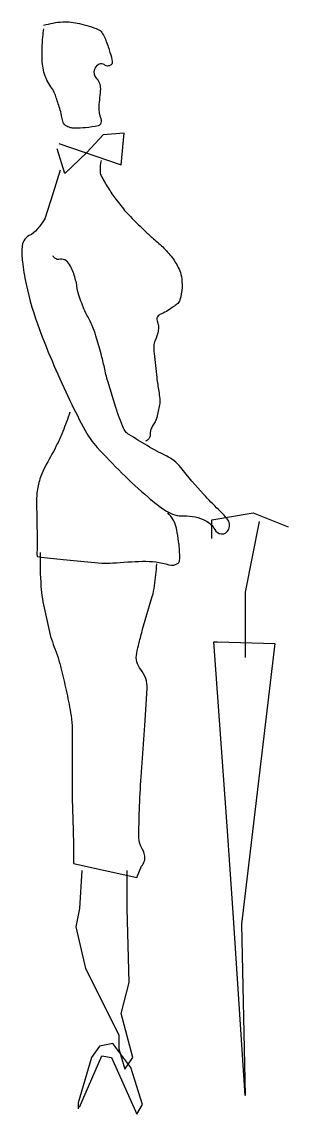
# Model space of a CAD drawing. Extents: x -0.13 to 0.28, y 0 to 1.68.
import ezdxf

# ---------------------------------------------------------------- set-up
doc = ezdxf.new("R2010")
doc.units = 0
doc.header["$LTSCALE"] = 100
doc.header["$MEASUREMENT"] = 0
doc.layers.add('P-PESSOA', color=2, linetype='CONTINUOUS')

msp = doc.modelspace()

# ---------------------------------------------------------------- linework, layer by layer
at = {"layer": 'P-PESSOA', "linetype": 'CONTINUOUS'}
for points in [[(-0.0921, 1.6763, -0.064157), (-0.0631, 1.6815, -0.072587), (-0.0372, 1.679, -0.03439), (-0.0082, 1.6698, -0.154908), (-0.0028, 1.6654, -0.045195), (0.0017, 1.657, -0.021473), (0.0086, 1.6382, -0.019052), (0.0128, 1.6232, -0.071448), (0.0132, 1.6191, -0.25111), (0.0106, 1.6147, -0.190634), (0.004, 1.6136, -0.148741), (0.0019, 1.6148, 0.125172), (-0.0005, 1.6164, 0.214719), (-0.0086, 1.6154, 0.186839), (-0.0143, 1.6082, 0.264819), (-0.0113, 1.5949, -0.196339), (-0.0051, 1.5782, -0.024002), (-0.0062, 1.5648, 0.023222), (-0.0074, 1.551, 0.101127), (-0.0043, 1.5323, -0.232944), (-0.0051, 1.5237, -0.199225), (-0.0083, 1.5214, -0.037229), (-0.028, 1.5183, -0.02123), (-0.0446, 1.5176, -0.056026), (-0.0509, 1.5183, -0.099427), (-0.0588, 1.5218, -0.150008), (-0.0623, 1.5264, -0.051037), (-0.0644, 1.5343, 0.036131), (-0.0669, 1.5455, 0.007178), (-0.073, 1.5645, 0.016297), (-0.0761, 1.5728, 0.070045), (-0.0812, 1.5816, -0.05961), (-0.0875, 1.5918, -0.039492), (-0.092, 1.6042, -0.042014), (-0.0944, 1.6164, -0.026266), (-0.0949, 1.6261, -0.009909), (-0.0944, 1.6518, -0.01995), (-0.0938, 1.6584, -0.010494), (-0.0921, 1.6709), (-0.0921, 1.6709)], [(-0.004, 1.4678, 0.048002), (-0.0056, 1.4513, 0.119279), (-0.004, 1.4447, 0.020429), (0.007, 1.4253, 0.021703), (0.0189, 1.4079), (0.0304, 1.3929, 0.018607), (0.0382, 1.3843, 0.006375), (0.0624, 1.3602, 0.01538), (0.0749, 1.3488, -0.011996), (0.091, 1.3343, -0.044473), (0.1055, 1.318, -0.046949), (0.1162, 1.3003, -0.072683), (0.1198, 1.2888, -0.050843), (0.1208, 1.2717, -0.063978), (0.1175, 1.2528, -0.14691), (0.1128, 1.2458, -0.020055), (0.1081, 1.2423, -0.010693), (0.099, 1.2362, -0.0437), (0.0893, 1.2312, 0.079856), (0.0842, 1.2281, 0.33302), (0.0824, 1.2203, -0.157138), (0.0842, 1.2049, -0.06197), (0.0792, 1.1902, 0.112206), (0.0773, 1.1817, 0.023441), (0.0778, 1.1698, 0.007529), (0.0819, 1.1327, 0.011035), (0.0849, 1.1118, -0.019575), (0.0864, 1.1, -0.061998), (0.0861, 1.0906, -0.029355), (0.0819, 1.0714, -0.085114), (0.0755, 1.0581, 0.118067), (0.0716, 1.0482, 0.068798), (0.0715, 1.0456, -0.061025), (0.0716, 1.0428, -0.147051), (0.0696, 1.0382, -0.117239), (0.0647, 1.0346)], [(-0.0669, 1.4529), (-0.0784, 1.4161), (-0.0909, 1.3779, -0.064235), (-0.0926, 1.3747, -0.014262), (-0.1024, 1.3616, -0.115387), (-0.1147, 1.3518, 0.159922), (-0.123, 1.3439, 0.106162), (-0.1258, 1.3342, 0.046102), (-0.1253, 1.3112, 0.013011), (-0.123, 1.295, 0.011665), (-0.1196, 1.2771, 0.03653), (-0.0989, 1.2069, 0.022409), (-0.052, 1.0973, 0.010527), (-0.0286, 1.0511, 0.033586), (-0.02, 1.0373, 0.030785), (-0.0099, 1.025, 0.00894), (0.0281, 0.9855, 0.020105), (0.0685, 0.9482, 0.031292), (0.0967, 0.9269, 0.154823), (0.1238, 0.9193, -0.125386), (0.1574, 0.912, -0.159044), (0.1712, 0.8983, 0.262364), (0.1814, 0.8915, 0.327149), (0.193, 0.8988, 0.271682), (0.1906, 0.9147, 0.0319), (0.1772, 0.9291, -0.018779), (0.154, 0.9528, -0.01524), (0.1188, 0.9941, 0.055426), (0.1082, 1.0046, 0.055598), (0.0972, 1.0116, -0.021105), (0.067, 1.0278, -0.00809), (0.039, 1.045, -0.050952), (0.0349, 1.0482, -0.100793), (0.0307, 1.0545, -0.022306), (0.0189, 1.0864), (0.0063, 1.1272, -0.012045), (0.0012, 1.1483, 0.009172), (-0.004, 1.1695, 0.011904), (-0.012, 1.1973, 0.020603), (-0.0177, 1.2131, 0.032549), (-0.024, 1.226, -0.025535), (-0.0303, 1.239, -0.007932), (-0.0326, 1.2446, -0.003742), (-0.0372, 1.2567, -0.052891), (-0.0407, 1.2707, 0.037332), (-0.0452, 1.2907, 0.079654), (-0.0541, 1.3092, 0.162948), (-0.0623, 1.3152, 0.157564), (-0.0669, 1.3153, -0.156113), (-0.0715, 1.3152, -0.09089), (-0.0752, 1.3172, -0.082153), (-0.0784, 1.3207)], [(-0.052, 1.0795, -0.01269), (-0.0631, 1.0494, -0.019666), (-0.0715, 1.0305, -0.017876), (-0.0884, 0.9989, 0.039419), (-0.0955, 0.9842, 0.045714), (-0.1016, 0.963, 0.047411), (-0.1035, 0.9419), (-0.1024, 0.8833, -0.018215), (-0.1029, 0.8622, 0.081441), (-0.1024, 0.8575, 0.30116), (-0.1014, 0.8566, 0.009146), (-0.0623, 0.852), (-0.0028, 0.8466, 0.031711), (0.014, 0.8468, -0.011563), (0.0601, 0.8493, -0.079996), (0.1007, 0.844, 0.235647), (0.1151, 0.8466, 0.227169), (0.1171, 0.8505, 0.038727), (0.1162, 0.8752, 0.01644), (0.1134, 0.8939, 0.024174), (0.1105, 0.9065, 0.074225), (0.1074, 0.9132, 0.039032), (0.099, 0.9242)], [(-0.0978, 0.8629, 0.02614), (-0.0966, 0.8105, 0.036126), (-0.0909, 0.773), (-0.0818, 0.7335, 0.018627), (-0.0761, 0.7171, -0.022122), (-0.0703, 0.7008, -0.011928), (-0.0654, 0.6828, -0.006703), (-0.0578, 0.6504, -0.012867), (-0.051, 0.6156, -0.022883), (-0.0486, 0.5959), (-0.0486, 0.4841), (-0.047, 0.4338)], [(0.0586, 0.3789, 0.044401), (0.0627, 0.3862, 0.093876), (0.0636, 0.3901, 0.15186), (0.0593, 0.4059, -0.140379), (0.0544, 0.4228, -0.010346), (0.0551, 0.4657, -0.00865), (0.0578, 0.5168), (0.0636, 0.5959), (0.067, 0.6531, 0.188392), (0.0572, 0.6824, -0.228119), (0.051, 0.7076, -0.009971), (0.0546, 0.7236, -0.007611), (0.0601, 0.7444), (0.075, 0.7948, 0.036307), (0.0786, 0.8117, 0.018643), (0.0819, 0.8452)]]:
    msp.add_lwpolyline(points, format="xyb", dxfattribs=at)
for points in [[(-0.0692, 1.4937), (0.0269, 1.461), (0.0315, 1.5101), (-0.0005, 1.5074), (-0.0257, 1.4801), (-0.06, 1.4474), (-0.0715, 1.4856)], [(0.1666, 0.8847), (0.1666, 0.9133), (0.2306, 0.9242), (0.2844, 0.9024)], [(0.2398, 0.9106), (0.218, 0.8016), (0.218, 0.7008)], [(-0.047, 0.4338), (-0.0463, 0.4119), (-0.0463, 0.3833), (0.051, 0.3615), (0.0586, 0.3789)], [(-0.0337, 0.3724), (-0.0372, 0.3138), (-0.0429, 0.2852), (-0.028, 0.2212), (0.0235, 0.119), (0.0235, 0.0972), (0.0327, 0.0659), (0.0452, 0.0836), (0.0269, 0.1517), (0.0395, 0.1994), (0.0361, 0.3138), (0.0361, 0.3724)], [(-0.0372, 0.0073), (-0.0028, 0.0863), (0.0121, 0.0836), (0.051, -0.0036), (0.0601, 0.0114), (0.0418, 0.0686), (0.0143, 0.1054), (-0.0063, 0.1013), (-0.0063, 0.1013), (-0.0188, 0.0836), (-0.0394, 0.0141), (-0.0394, 0.0046)]]:
    msp.add_lwpolyline(points, dxfattribs=at)
msp.add_lwpolyline([(0.1757, 0.7253), (0.2638, 0.7226), (0.2123, 0.2893), (0.218, 0.025), (0.1997, 0.307), (0.1997, 0.307), (0.1906, 0.4406), (0.17, 0.7253)], close=True, dxfattribs=at)

doc.saveas('drawing.dxf')
